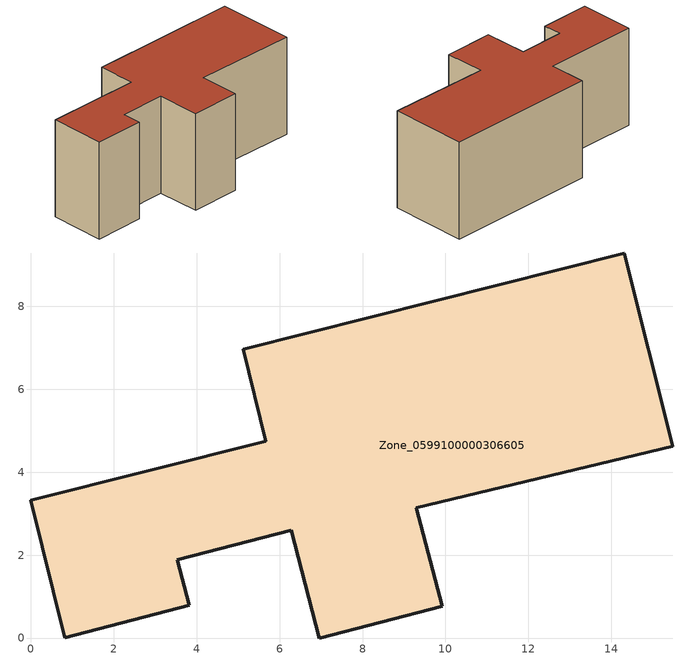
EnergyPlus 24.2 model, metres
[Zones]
Zone_0599100000306605
 floor ground (C_G): 6.96,0 6.28,2.6 3.53,1.89 3.82,0.79 0.82,0.01 0,3.33 5.67,4.75 5.12,6.97 14.31,9.29 15.48,4.63 9.3,3.15 9.92,0.77 z0
 wall outside (C_F): 3.82,0.79 3.53,1.89 6.28,2.6 6.96,0 9.92,0.77 9.3,3.15 15.48,4.63 14.31,9.29 5.12,6.97 5.67,4.75 0,3.33 0.82,0.01 3.82,0.79 z0:6.12
 roof outside (C_R): 14.31,9.29 5.12,6.97 5.67,4.75 0,3.33 0.82,0.01 3.82,0.79 3.53,1.89 6.28,2.6 6.96,0 9.92,0.77 9.3,3.15 15.48,4.63 z6.12
[BUILDING]
Pand.0599100000306605: North Axis=0; Terrain=City; Loads Convergence Tolerance Value=0.04; Temperature Convergence Tolerance Value=0.4; Solar Distribution=FullExterior; Maximum Number of Warmup Days=25; Minimum Number of Warmup Days=1
[Site:Location]
Rotterdam.The.Hague.AP_ZH_NLD Design_Conditions: Latitude=51.96; Longitude=4.45; Time Zone=1; Elevation=-4.5
[SITE:GROUNDTEMPERATURE:BUILDINGSURFACE]
18, 18, 18, 18, 18, 18, 18, 18, 18, 18, 18, 18
[MATERIAL] Thermal Absorptance=0.9; Solar Absorptance=0.7; Visible Absorptance=0.7
Name | Roughness | Thickness | Conductivity | Density | Specific Heat
G.TI.1965-1974 | MediumSmooth | 0.15 | 0.882353 | 540 | 1210
F.TI.1965-1974 | Rough | 0.3 | 0.697674 | 1920 | 840
R.TI.1965-1974 | MediumRough | 0.2 | 0.232558 | 1500 | 1000
[CONSTRUCTION]
C_G: G.TI.1965-1974
C_F: F.TI.1965-1974
C_R: R.TI.1965-1974
[ZONE]
Zone_0599100000306605: Type=1; Multiplier=1; Ceiling Height=Autocalculate; Volume=Autocalculate; Floor Area=autocalculate; Part of Total Floor Area=Yes
[ZONEINFILTRATION:DESIGNFLOWRATE]
Infil_Zone_0599100000306605: Zone or ZoneList or Space or SpaceList=Zone_0599100000306605; Schedule=AlwaysOn; Design Flow Rate Calculation Method=Flow/Area; Flow Rate per Floor Area=0.003; Constant Term Coefficient=1; Temperature Term Coefficient=0; Velocity Term Coefficient=0; Velocity Squared Term Coefficient=0
[HVACTEMPLATE:ZONE:IDEALLOADSAIRSYSTEM]
Zone_0599100000306605: Maximum Heating Supply Air Temperature=50; Minimum Cooling Supply Air Temperature=13; Maximum Heating Supply Air Humidity Ratio=0.0156; Minimum Cooling Supply Air Humidity Ratio=0.0077; Heating Limit=NoLimit; Cooling Limit=NoLimit; Dehumidification Control Type=ConstantSensibleHeatRatio; Cooling Sensible Heat Ratio=0.7; Dehumidification Setpoint=60; Humidification Control Type=None; Humidification Setpoint=30; Outdoor Air Method=None; Outdoor Air Flow Rate per Person=0.00944; Outdoor Air Flow Rate per Zone Floor Area=0; Outdoor Air Flow Rate per Zone=0; Demand Controlled Ventilation Type=None; Outdoor Air Economizer Type=NoEconomizer; Heat Recovery Type=None; Sensible Heat Recovery Effectiveness=0.7; Latent Heat Recovery Effectiveness=0.65
[ZONECONTROL:THERMOSTAT]
ThermostatControl_Zone_0599100000306605: Zone or ZoneList=Zone_0599100000306605; Control Type Schedule=DualSetpointControlType; Control 1=Thermostat_Zone_0599100000306605; Temperature Difference Between Cutout And Setpoint=0
[THERMOSTATSETPOINT:DUALSETPOINT]
Thermostat_Zone_0599100000306605: Heating Setpoint Temperature Schedule=HeatingSetpoint_Zone_0599100000306605; Cooling Setpoint Temperature Schedule=CoolingSetpoint_Zone_0599100000306605
[SCHEDULE:COMPACT]
HeatingSetpoint_Zone_0599100000306605: Through: 12/31, For: AllDays, Until: 24:00, 21
CoolingSetpoint_Zone_0599100000306605: Through: 12/31, For: AllDays, Until: 24:00, 24
DualSetpointControlType: Through: 12/31, For: AllDays, Until: 24:00, 4
AlwaysOn: Through: 12/31, For: AllDays, Until: 24:00, 1
